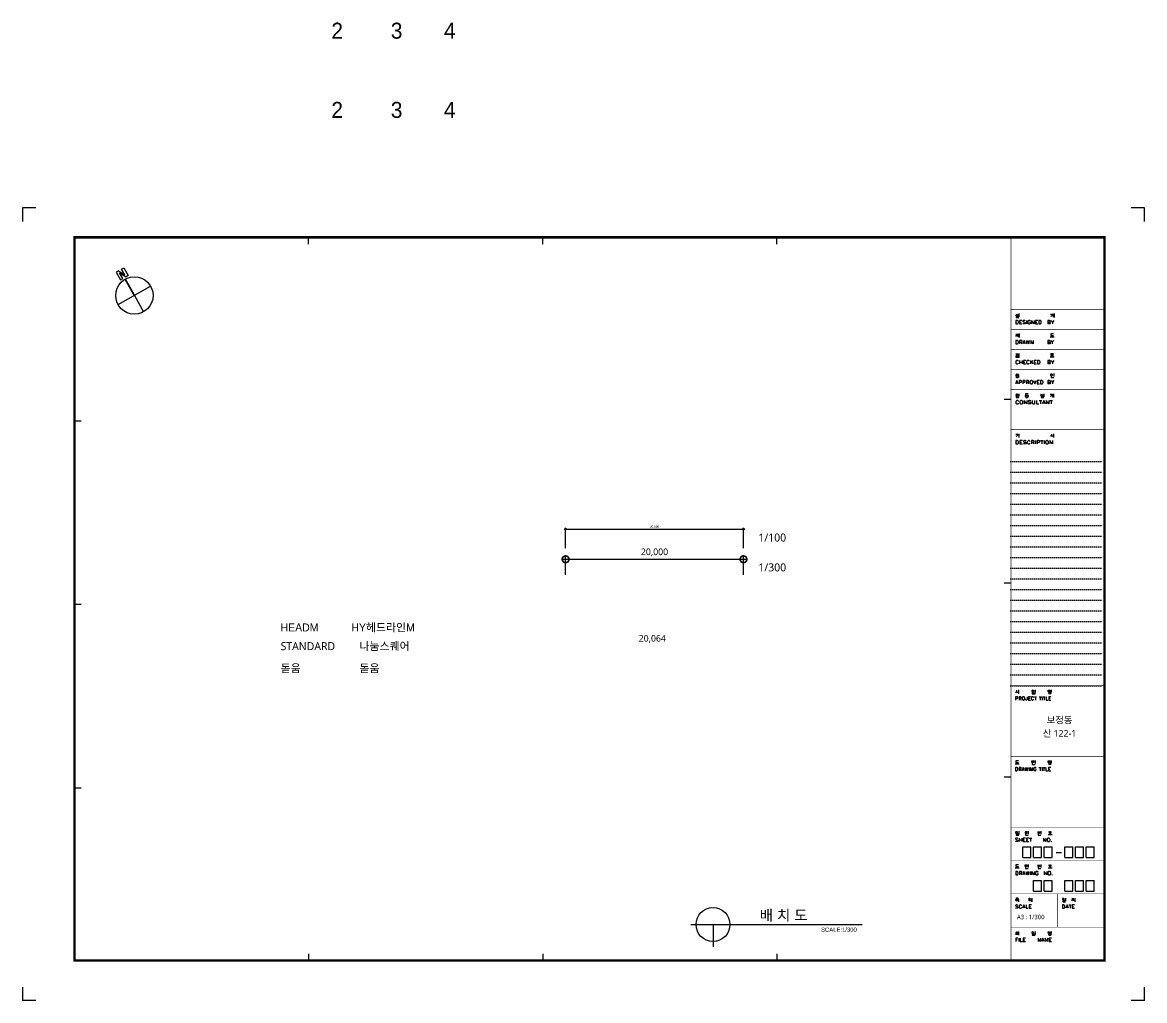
# Model space of a CAD drawing. Header units: millimetres. Extents: x 107602 to 329326, y 78309 to 188874.
# Drawn here: x 107602 to 233752, y 78309 to 188269 of the extents above; entities that cross this region are included whole.
import ezdxf
from ezdxf.enums import TextEntityAlignment as Align

# ---------------------------------------------------------------- set-up
doc = ezdxf.new("R2010")
doc.units = ezdxf.units.MM
doc.header["$LTSCALE"] = 300
doc.linetypes.add('DOT', pattern=[0.25, 0, -0.25])
for name, color, linetype in [('DIM', 7, 'Continuous'), ('sheet', 7, 'Continuous'), ('SYM', 7, 'Continuous'), ('TXT', 3, 'Continuous')]:
    doc.layers.add(name, color=color, linetype=linetype)
doc.styles.add('HEADM', font='H2HDRM.TTF')
doc.styles.get("Standard").update_dxf_attribs({"font": 'NanumGothic.ttf'})
doc.styles.add('돋움', font='')
doc.styles.get('돋움').set_extended_font_data('Dotum')
doc.dimstyles.new('MAdim100', dxfattribs={"dimscale": 100, "dimtxt": 2.5, "dimasz": 5, "dimexe": 1.5, "dimexo": 2, "dimgap": 1, "dimtad": 1, "dimtoh": 1, "dimdec": 0, "dimzin": 0, "dimdsep": 46, "dimlunit": 6, "dimtxsty": 'Standard', "dimblk": 'DOTSMALL', "dimcen": 1.5, "dimdle": 1.5, "dimclrd": 1, "dimclre": 1, "dimclrt": 3, "dimazin": 0, "dimtfac": 1, "dimtdec": 0, "dimtix": 1, "dimtmove": 2, "dimatfit": 3, "dimldrblk": 'DOTSMALL', "dimfxl": 1.5, "dimtolj": 1, "dimtzin": 0, "dimlwd": -1, "dimlwe": -1, "dimarcsym": 0})
doc.dimstyles.new('MAdim100-N.LINE', dxfattribs={"dimscale": 300, "dimtxt": 2.5, "dimasz": 5, "dimexe": 1.5, "dimexo": 2, "dimgap": 1, "dimtad": 1, "dimtoh": 1, "dimdec": 0, "dimzin": 0, "dimdsep": 46, "dimlunit": 6, "dimtxsty": 'Standard', "dimblk": 'DOTSMALL', "dimcen": 1.5, "dimdle": 1.5, "dimse1": 1, "dimse2": 1, "dimsd1": 1, "dimsd2": 1, "dimclrd": 1, "dimclre": 1, "dimclrt": 3, "dimazin": 0, "dimtfac": 1, "dimtdec": 0, "dimtix": 1, "dimtmove": 2, "dimatfit": 3, "dimldrblk": 'DOTSMALL', "dimfxl": 1.5, "dimtolj": 1, "dimtzin": 0, "dimlwd": -1, "dimlwe": -1, "dimarcsym": 0})
doc.dimstyles.new('MAdim300', dxfattribs={"dimscale": 300, "dimtxt": 2.5, "dimasz": 5, "dimexe": 1.5, "dimexo": 2, "dimgap": 1, "dimtad": 1, "dimtoh": 1, "dimdec": 0, "dimzin": 0, "dimdsep": 46, "dimlunit": 6, "dimtxsty": 'Standard', "dimblk": 'DOTSMALL', "dimcen": 1.5, "dimdle": 1.5, "dimclrd": 1, "dimclre": 1, "dimclrt": 3, "dimazin": 0, "dimtfac": 1, "dimtdec": 0, "dimtix": 1, "dimtmove": 2, "dimatfit": 3, "dimldrblk": 'DOTSMALL', "dimfxl": 1.5, "dimtolj": 1, "dimtzin": 0, "dimlwd": -1, "dimlwe": -1, "dimarcsym": 0})

# ---------------------------------------------------------------- blocks, each defined once
blk = doc.blocks.new('MA. A3 sheet')
at = {"layer": 'sheet', "color": 9}
for p, q in [((500, 29700), (0, 29700)), ((0, 29700), (0, 29200)), ((42050, 29700), (41550, 29700)), ((42050, 29200), (42050, 29700)), ((10722, 28350), (10722, 28600)), ((19495, 28350), (19495, 28600)), ((28267, 28350), (28267, 28600)), ((37040, 22525), (36790, 22525)), ((1950, 21725), (2200, 21725)), ((36790, 15650), (37040, 15650)), ((1950, 14850), (2200, 14850)), ((37040, 8375), (36790, 8375)), ((1950, 7975), (2200, 7975)), ((10722, 1750), (10722, 1500)), ((19495, 1750), (19495, 1500)), ((28267, 1750), (28267, 1500)), ((0, 500), (0, 0)), ((42050, 0), (42050, 500)), ((500, 0), (0, 0)), ((42050, 0), (41550, 0))]:
    blk.add_line(p, q, dxfattribs=at)
at = {"layer": 'sheet', "color": 9, "linetype": 'DOT'}
for p, q in [((37040, 20200), (40548, 20200)), ((37040, 19800), (40548, 19800)), ((37040, 19400), (40548, 19400)), ((37040, 19000), (40548, 19000)), ((37040, 18600), (40548, 18600)), ((37040, 18200), (40548, 18200)), ((37040, 17800), (40548, 17800)), ((37040, 17400), (40548, 17400)), ((37040, 17000), (40548, 17000)), ((37040, 16600), (40548, 16600)), ((37040, 16200), (40548, 16200)), ((37040, 15800), (40548, 15800)), ((37040, 15400), (40548, 15400)), ((37040, 15000), (40548, 15000)), ((37040, 14600), (40548, 14600)), ((37040, 14200), (40548, 14200)), ((37040, 13800), (40548, 13800)), ((37040, 13400), (40548, 13400)), ((37040, 13000), (40548, 13000)), ((37040, 12600), (40548, 12600)), ((37040, 12200), (40548, 12200)), ((37040, 11800), (40548, 11800))]:
    blk.add_line(p, q, dxfattribs=at)
at = {"layer": 'sheet', "color": 7}
for p, q in [((37488, 5355), (37488, 5755)), ((37488, 5755), (37788, 5755)), ((37788, 5355), (37788, 5755)), ((37888, 5755), (38188, 5755)), ((37888, 5355), (37888, 5755)), ((38188, 5355), (38188, 5755)), ((38288, 5755), (38588, 5755)), ((38288, 5355), (38288, 5755)), ((38588, 5355), (38588, 5755)), ((38741, 5548), (38938, 5548)), ((39065, 5755), (39365, 5755)), ((39065, 5355), (39065, 5755)), ((39365, 5355), (39365, 5755)), ((39465, 5755), (39765, 5755)), ((39465, 5355), (39465, 5755)), ((39765, 5355), (39765, 5755)), ((39865, 5755), (40165, 5755)), ((39865, 5355), (39865, 5755)), ((40165, 5355), (40165, 5755)), ((37488, 5355), (37788, 5355)), ((37888, 5355), (38188, 5355)), ((38288, 5355), (38588, 5355)), ((39065, 5355), (39365, 5355)), ((39465, 5355), (39765, 5355)), ((39865, 5355), (40165, 5355)), ((37888, 4105), (37888, 4505)), ((37888, 4505), (38188, 4505)), ((38188, 4105), (38188, 4505)), ((38288, 4505), (38588, 4505)), ((38288, 4105), (38288, 4505)), ((38588, 4105), (38588, 4505)), ((39065, 4505), (39365, 4505)), ((39065, 4105), (39065, 4505)), ((39365, 4105), (39365, 4505)), ((39465, 4105), (39465, 4505)), ((39465, 4505), (39765, 4505)), ((39765, 4105), (39765, 4505)), ((39865, 4505), (40165, 4505)), ((39865, 4105), (39865, 4505)), ((40165, 4105), (40165, 4505)), ((37888, 4105), (38188, 4105)), ((38288, 4105), (38588, 4105)), ((39065, 4105), (39365, 4105)), ((39465, 4105), (39765, 4105)), ((39865, 4105), (40165, 4105))]:
    blk.add_line(p, q, dxfattribs=at)
at = {"layer": 'sheet', "color": 9, "const_width": 90}
blk.add_lwpolyline([(40548, 1500), (40548, 28600), (1950, 28600), (1950, 1500)], close=True, dxfattribs=at)
at = {"layer": 'sheet', "color": 9}
for points, const_width in [([(37040, 1538), (37040, 28599)], 25), ([(40555, 25899), (37048, 25899)], 25), ([(40555, 25149), (37048, 25149)], 25), ([(40555, 24399), (37048, 24399)], 25), ([(40555, 23649), (37048, 23649)], 25), ([(40555, 22899), (37048, 22899)], 25), ([(40555, 21399), (37048, 21399)], 25), ([(37040, 11800), (40548, 11800)], 17.5), ([(37040, 9150), (40548, 9150)], 17.5), ([(37040, 6500), (40548, 6500)], 17.5), ([(37040, 5250), (40548, 5250)], 17.5), ([(37040, 4000), (40548, 4000)], 17.5), ([(38794, 4000), (38794, 2750)], 17.5), ([(37040, 2750), (40548, 2750)], 17.5)]:
    blk.add_lwpolyline(points, dxfattribs=dict(at, const_width=const_width))
at = {"layer": 'sheet', "color": 7}
for points in [[(37218, 25665, 0.3), (37260, 25734, 0.283333), (37304, 25664, 0.283333)], [(38529, 25724), (38601, 25724, -0.358333), (38529, 25634)], [(37224, 24884, 0.158333), (37260, 24962, 0.158333)], [(37260, 24974), (37260, 24962, 0.158333), (37296, 24884, 0.158333)], [(37224, 24230), (37296, 24230, -0.441667), (37233, 24170)], [(37224, 23444, 0.308333), (37284, 23492, 0.308333), (37344, 23444, 0.308333)], [(37233, 23379, 0.416667), (37233, 23364, 0.133333), (37253, 23352, 0.15), (37316, 23352, 0.133333), (37335, 23364, 0.133333)], [(37253, 23391, 0.15), (37233, 23379, 0.15)], [(37335, 23364, 0.416667), (37335, 23379, 0.133333), (37316, 23391, 0.15), (37253, 23391, 0.15)], [(38539, 23468, 0.525), (38539, 23426, 0.391667), (38587, 23426, 0.391667)], [(38587, 23426, 0.525), (38587, 23468, 0.391667), (38539, 23468, 0.391667)], [(38147, 22665, 0.3), (38189, 22734, 0.283333), (38233, 22664, 0.283333)], [(38508, 22724), (38580, 22724, -0.358333), (38508, 22634)], [(37281, 22700, 0.3), (37239, 22700, 0.633333), (37239, 22670, 0.633333)], [(37239, 22670, 0.3), (37281, 22670, 0.633333), (37281, 22700, 0.633333)], [(37588, 22629, 0.416667), (37588, 22614, 0.133333), (37607, 22602, 0.15), (37670, 22602, 0.133333), (37690, 22614, 0.133333)], [(37607, 22641, 0.15), (37588, 22629, 0.15)], [(37690, 22614, 0.416667), (37690, 22629, 0.133333), (37670, 22641, 0.15), (37607, 22641, 0.15)], [(37224, 21224), (37296, 21224, -0.358333), (37224, 21134)], [(38565, 21230), (38565, 21213, -0.175), (38523, 21134)], [(38565, 21213, 0.166667), (38608, 21134, 0.166667)], [(37253, 11631), (37253, 11614, -0.175), (37211, 11535)], [(37253, 11614, 0.166667), (37296, 11535, 0.166667)], [(37837, 11619, 0.525), (37837, 11577, 0.391667), (37885, 11577, 0.391667)], [(37885, 11619, 0.391667), (37837, 11619, 0.391667)], [(37885, 11577, 0.525), (37885, 11619, 0.525)], [(38476, 11542, 0.133333), (38457, 11530, 0.416667), (38457, 11515, 0.133333), (38476, 11503, 0.183333), (38527, 11503, 0.183333)], [(38527, 11503, 0.133333), (38547, 11515, 0.416667), (38547, 11530, 0.133333), (38527, 11542, 0.183333), (38476, 11542, 0.183333)], [(38476, 8892, 0.133333), (38457, 8880, 0.416667), (38457, 8865, 0.416667)], [(38457, 8865, 0.133333), (38476, 8853, 0.183333), (38527, 8853, 0.133333), (38547, 8865, 0.416667), (38547, 8880, 0.416667)], [(38547, 8880, 0.133333), (38527, 8892, 0.183333), (38476, 8892, 0.183333)], [(37227, 6319, 0.525), (37227, 6277, 0.391667), (37275, 6277, 0.391667)], [(37275, 6277, 0.525), (37275, 6319, 0.391667), (37227, 6319, 0.391667)], [(38495, 6302, 0.191667), (38473, 6290, 0.35), (38473, 6281, 0.175), (38494, 6269, 0.175)], [(38494, 6269, 0.091667), (38527, 6269, 0.091667)], [(38527, 6302, 0.1), (38495, 6302, 0.1)], [(38548, 6290, 0.175), (38527, 6302, 0.175)], [(38527, 6269, 0.175), (38548, 6281, 0.35), (38548, 6290, 0.35)], [(38495, 5052, 0.191667), (38473, 5040, 0.35), (38473, 5031, 0.175), (38494, 5019, 0.175)], [(38527, 5052, 0.1), (38495, 5052, 0.1)], [(38548, 5040, 0.175), (38527, 5052, 0.175)], [(38494, 5019, 0.091667), (38527, 5019, 0.175), (38548, 5031, 0.35), (38548, 5040, 0.35)], [(37223, 3793, 0.291667), (37277, 3828, 0.291667)], [(37277, 3828, 0.291667), (37331, 3793, 0.291667)], [(37706, 3765, 0.316667), (37742, 3819, 0.316667), (37778, 3765, 0.316667)], [(38981, 3819, 0.525), (38981, 3777, 0.525)], [(39029, 3819, 0.391667), (38981, 3819, 0.391667)], [(39029, 3777, 0.525), (39029, 3819, 0.525)], [(39325, 3735, 0.158333), (39361, 3813, 0.158333)], [(39361, 3825), (39361, 3813, 0.158333), (39397, 3735, 0.158333)], [(38981, 3777, 0.391667), (39029, 3777, 0.391667)], [(37236, 2546, 0.525), (37236, 2516, 0.525)], [(37281, 2546, 0.35), (37236, 2546, 0.35)], [(37281, 2516, 0.525), (37281, 2546, 0.525)], [(37837, 2569, 0.525), (37837, 2527, 0.391667), (37885, 2527, 0.391667)], [(37885, 2527, 0.525), (37885, 2569, 0.391667), (37837, 2569, 0.391667)], [(37236, 2516, 0.35), (37281, 2516, 0.35)], [(38457, 2480, 0.416667), (38457, 2465, 0.416667)], [(38476, 2492, 0.133333), (38457, 2480, 0.133333)], [(38457, 2465, 0.133333), (38476, 2453, 0.183333), (38527, 2453, 0.183333)], [(38547, 2480, 0.133333), (38527, 2492, 0.183333), (38476, 2492, 0.183333)], [(38527, 2453, 0.133333), (38547, 2465, 0.133333)], [(38547, 2465, 0.416667), (38547, 2480, 0.416667)]]:
    blk.add_lwpolyline(points, format="xyb", dxfattribs=at)
for points in [[(37314, 25703), (37344, 25703)], [(37344, 25742), (37344, 25659)], [(38607, 25691), (38631, 25691)], [(38607, 25661), (38631, 25661)], [(38631, 25736), (38631, 25604)], [(38658, 25742), (38658, 25598)], [(37242, 25646), (37344, 25646), (37344, 25622), (37242, 25622), (37242, 25598), (37344, 25598)], [(37453, 25485), (37367, 25485), (37367, 25359), (37453, 25359)], [(37367, 25425), (37420, 25425)], [(37578, 25467), (37565, 25479), (37545, 25485), (37519, 25485), (37499, 25479), (37486, 25467), (37486, 25455), (37492, 25443), (37499, 25437), (37512, 25431), (37552, 25419), (37565, 25413), (37572, 25407), (37578, 25395), (37578, 25377), (37565, 25365), (37545, 25359), (37519, 25359), (37499, 25365), (37486, 25377)], [(37624, 25485), (37624, 25359)], [(37770, 25455), (37763, 25467), (37750, 25479), (37737, 25485), (37710, 25485), (37697, 25479), (37684, 25467), (37677, 25455), (37671, 25437), (37671, 25407), (37677, 25389), (37684, 25377), (37697, 25365), (37710, 25359), (37737, 25359), (37750, 25365), (37763, 25377), (37770, 25389), (37770, 25407), (37737, 25407)], [(37908, 25485), (37908, 25359), (37816, 25485), (37816, 25359)], [(38047, 25485), (37961, 25485), (37961, 25359), (38047, 25359)], [(37961, 25425), (38014, 25425)], [(38425, 25425), (38484, 25425), (38504, 25431), (38511, 25437), (38517, 25449), (38517, 25461), (38511, 25473), (38504, 25479), (38484, 25485), (38425, 25485), (38425, 25359)], [(38484, 25425), (38504, 25419), (38511, 25413), (38517, 25401), (38517, 25383), (38511, 25371), (38504, 25365), (38484, 25359), (38425, 25359)], [(38544, 25485), (38596, 25425), (38596, 25359)], [(38649, 25485), (38596, 25425)], [(37224, 24974), (37296, 24974)], [(37302, 24929), (37326, 24929)], [(37326, 24986), (37326, 24854)], [(37353, 24992), (37353, 24848)], [(38517, 24869), (38661, 24869)], [(38643, 24980), (38535, 24980), (38535, 24926), (38643, 24926)], [(38589, 24869), (38589, 24905)], [(37367, 24675), (37426, 24675), (37446, 24681), (37453, 24687), (37459, 24699), (37459, 24711), (37453, 24723), (37446, 24729), (37426, 24735), (37367, 24735), (37367, 24609)], [(37413, 24675), (37459, 24609)], [(37591, 24609), (37539, 24735), (37486, 24609)], [(37506, 24651), (37572, 24651)], [(37611, 24735), (37644, 24609), (37677, 24735), (37710, 24609), (37743, 24735)], [(37875, 24735), (37875, 24609), (37783, 24735), (37783, 24609)], [(38422, 24675), (38481, 24675), (38501, 24681), (38508, 24687), (38514, 24699), (38514, 24711), (38508, 24723), (38501, 24729), (38481, 24735), (38422, 24735), (38422, 24609)], [(38481, 24675), (38501, 24669), (38508, 24663), (38514, 24651), (38514, 24633), (38508, 24621), (38501, 24615), (38481, 24609), (38422, 24609)], [(38541, 24735), (38593, 24675), (38593, 24609)], [(38646, 24735), (38593, 24675)], [(37321, 23955), (37314, 23967), (37301, 23979), (37288, 23985), (37261, 23985), (37248, 23979), (37235, 23967), (37228, 23955), (37222, 23937), (37222, 23907), (37228, 23889), (37235, 23877), (37248, 23865), (37261, 23859), (37288, 23859), (37301, 23865), (37314, 23877), (37321, 23889)], [(37233, 24170), (37224, 24170)], [(37242, 24146), (37344, 24146), (37344, 24101), (37242, 24101), (37242, 24146)], [(37314, 24203), (37344, 24203)], [(37344, 24242), (37344, 24159)], [(37367, 23985), (37367, 23859)], [(37459, 23985), (37459, 23859)], [(37598, 23985), (37512, 23985), (37512, 23859), (37598, 23859)], [(37730, 23955), (37723, 23967), (37710, 23979), (37697, 23985), (37671, 23985), (37657, 23979), (37644, 23967), (37638, 23955), (37631, 23937), (37631, 23907), (37638, 23889), (37644, 23877), (37657, 23865), (37671, 23859), (37697, 23859), (37710, 23865), (37723, 23877), (37730, 23889)], [(37869, 23985), (37776, 23901)], [(37776, 23985), (37776, 23859)], [(38001, 23985), (37915, 23985), (37915, 23859), (38001, 23859)], [(38423, 23925), (38482, 23925), (38502, 23931), (38509, 23937), (38515, 23949), (38515, 23961), (38509, 23973), (38502, 23979), (38482, 23985), (38423, 23985), (38423, 23859)], [(38517, 24119), (38661, 24119)], [(38643, 24230), (38535, 24230), (38535, 24174), (38643, 24174)], [(38641, 24206), (38535, 24206)], [(38542, 23985), (38594, 23925), (38594, 23859)], [(38589, 24119), (38589, 24155)], [(38647, 23985), (38594, 23925)], [(37367, 23925), (37459, 23925)], [(37512, 23925), (37565, 23925)], [(37809, 23931), (37869, 23859)], [(37915, 23925), (37968, 23925)], [(38482, 23925), (38502, 23919), (38509, 23913), (38515, 23901), (38515, 23883), (38509, 23871), (38502, 23865), (38482, 23859), (38423, 23859)], [(37314, 23109), (37261, 23235), (37209, 23109)], [(37212, 23420), (37356, 23420)], [(37228, 23151), (37294, 23151)], [(37347, 23169), (37407, 23169), (37426, 23175), (37433, 23181), (37440, 23193), (37440, 23211), (37433, 23223), (37426, 23229), (37407, 23235), (37347, 23235), (37347, 23109)], [(37486, 23169), (37545, 23169), (37565, 23175), (37572, 23181), (37578, 23193), (37578, 23211), (37572, 23223), (37565, 23229), (37545, 23235), (37486, 23235), (37486, 23109)], [(37624, 23175), (37684, 23175), (37704, 23181), (37710, 23187), (37717, 23199), (37717, 23211), (37710, 23223), (37704, 23229), (37684, 23235), (37624, 23235), (37624, 23109)], [(37671, 23175), (37717, 23109)], [(37888, 23235), (37941, 23109), (37994, 23235)], [(38113, 23235), (38027, 23235), (38027, 23109), (38113, 23109)], [(38027, 23175), (38080, 23175)], [(38430, 23175), (38489, 23175), (38509, 23181), (38515, 23187), (38522, 23199), (38522, 23211), (38515, 23223), (38509, 23229), (38489, 23235), (38430, 23235), (38430, 23109)], [(38489, 23175), (38509, 23169), (38515, 23163), (38522, 23151), (38522, 23133), (38515, 23121), (38509, 23115), (38489, 23109), (38430, 23109)], [(38547, 23396), (38547, 23351), (38652, 23351)], [(38548, 23235), (38601, 23175), (38601, 23109)], [(38654, 23235), (38601, 23175)], [(38649, 23492), (38649, 23385)], [(37224, 22718), (37296, 22718)], [(37245, 22734), (37275, 22734)], [(37314, 22715), (37344, 22715)], [(37344, 22742), (37344, 22658)], [(37693, 22736), (37585, 22736), (37585, 22691), (37693, 22691)], [(38273, 22742), (38273, 22659)], [(38610, 22736), (38610, 22604)], [(38637, 22742), (38637, 22598)], [(37332, 22455), (37324, 22467), (37310, 22479), (37296, 22485), (37267, 22485), (37252, 22479), (37238, 22467), (37231, 22455), (37224, 22437), (37224, 22407), (37231, 22389), (37238, 22377), (37252, 22365), (37267, 22359), (37296, 22359), (37310, 22365), (37324, 22377), (37332, 22389)], [(37242, 22649), (37242, 22598), (37344, 22598), (37344, 22649)], [(37242, 22625), (37344, 22625)], [(37314, 22691), (37344, 22691)], [(37641, 22485), (37641, 22359), (37540, 22485), (37540, 22359)], [(37567, 22667), (37711, 22667)], [(37639, 22667), (37639, 22688)], [(37792, 22467), (37778, 22479), (37756, 22485), (37728, 22485), (37706, 22479), (37692, 22467), (37692, 22455), (37699, 22443), (37706, 22437), (37720, 22431), (37764, 22419), (37778, 22413), (37785, 22407), (37792, 22395), (37792, 22377), (37778, 22365), (37756, 22359), (37728, 22359), (37706, 22365), (37692, 22377)], [(37843, 22485), (37843, 22395), (37850, 22377), (37864, 22365), (37886, 22359), (37900, 22359), (37922, 22365), (37936, 22377), (37944, 22395), (37944, 22485)], [(38001, 22485), (38001, 22359), (38088, 22359)], [(38102, 22485), (38203, 22485)], [(38152, 22485), (38152, 22359)], [(38171, 22646), (38273, 22646), (38273, 22622), (38171, 22622), (38171, 22598), (38273, 22598)], [(38332, 22359), (38275, 22485), (38217, 22359)], [(38239, 22401), (38311, 22401)], [(38243, 22703), (38273, 22703)], [(38469, 22485), (38469, 22359), (38368, 22485), (38368, 22359)], [(38505, 22485), (38606, 22485)], [(38556, 22485), (38556, 22359)], [(38586, 22691), (38610, 22691)], [(38586, 22661), (38610, 22661)], [(37344, 21242), (37344, 21098)], [(38643, 21242), (38643, 21098)], [(38643, 21179), (38667, 21179)], [(37476, 20985), (37382, 20985), (37382, 20859), (37476, 20859)], [(37382, 20925), (37440, 20925)], [(37612, 20967), (37598, 20979), (37576, 20985), (37548, 20985), (37526, 20979), (37512, 20967), (37512, 20955), (37519, 20943), (37526, 20937), (37540, 20931), (37584, 20919), (37598, 20913), (37605, 20907), (37612, 20895), (37612, 20877), (37598, 20865), (37576, 20859), (37548, 20859), (37526, 20865), (37512, 20877)], [(37764, 20955), (37756, 20967), (37742, 20979), (37728, 20985), (37699, 20985), (37684, 20979), (37670, 20967), (37663, 20955), (37656, 20937), (37656, 20907), (37663, 20889), (37670, 20877), (37684, 20865), (37699, 20859), (37728, 20859), (37742, 20865), (37756, 20877), (37764, 20889)], [(37814, 20925), (37879, 20925), (37900, 20931), (37908, 20937), (37915, 20949), (37915, 20961), (37908, 20973), (37900, 20979), (37879, 20985), (37814, 20985), (37814, 20859)], [(37864, 20925), (37915, 20859)], [(37965, 20985), (37965, 20859)], [(38023, 20919), (38088, 20919), (38109, 20925), (38116, 20931), (38124, 20943), (38124, 20961), (38116, 20973), (38109, 20979), (38088, 20985), (38023, 20985), (38023, 20859)], [(38152, 20985), (38253, 20985)], [(38203, 20985), (38203, 20859)], [(38289, 20985), (38289, 20859)], [(38606, 20985), (38606, 20859), (38505, 20985), (38505, 20859)], [(37219, 11320), (37273, 11320), (37291, 11326), (37297, 11332), (37303, 11344), (37303, 11362), (37297, 11374), (37291, 11380), (37273, 11386), (37219, 11386), (37219, 11260)], [(37331, 11643), (37331, 11499)], [(37331, 11580), (37355, 11580)], [(37345, 11326), (37399, 11326), (37417, 11332), (37423, 11338), (37429, 11350), (37429, 11362), (37423, 11374), (37417, 11380), (37399, 11386), (37345, 11386), (37345, 11260)], [(37651, 11386), (37651, 11290), (37645, 11272), (37639, 11266), (37627, 11260), (37615, 11260), (37603, 11266), (37597, 11272), (37591, 11290), (37591, 11302)], [(37777, 11386), (37699, 11386), (37699, 11260)], [(37897, 11356), (37891, 11368), (37879, 11380), (37867, 11386), (37843, 11386), (37831, 11380), (37819, 11368), (37813, 11356), (37807, 11338), (37807, 11308), (37813, 11290), (37819, 11278), (37831, 11266), (37843, 11260), (37867, 11260), (37879, 11266), (37891, 11278), (37897, 11290)], [(37844, 11550), (37844, 11499), (37946, 11499), (37946, 11550)], [(37844, 11526), (37946, 11526)], [(37916, 11604), (37946, 11604)], [(37921, 11386), (38005, 11386)], [(37946, 11643), (37946, 11560)], [(37963, 11386), (37963, 11260)], [(38100, 11386), (38184, 11386)], [(38142, 11386), (38142, 11260)], [(38214, 11386), (38214, 11260)], [(38244, 11386), (38328, 11386)], [(38286, 11386), (38286, 11260)], [(38358, 11386), (38358, 11260), (38430, 11260)], [(38437, 11575), (38437, 11631), (38508, 11631), (38508, 11575), (38437, 11575)], [(38538, 11386), (38460, 11386), (38460, 11260)], [(38526, 11616), (38556, 11616)], [(38526, 11592), (38556, 11592)], [(38556, 11643), (38556, 11559)], [(37387, 11326), (37429, 11260)], [(37699, 11326), (37747, 11326)], [(37699, 11260), (37777, 11260)], [(38460, 11326), (38508, 11326)], [(38460, 11260), (38538, 11260)], [(37205, 8870), (37349, 8870)], [(37331, 8981), (37223, 8981), (37223, 8927), (37331, 8927)], [(37277, 8870), (37277, 8906)], [(37828, 8925), (37828, 8981), (37898, 8981), (37898, 8925), (37828, 8925)], [(37844, 8897), (37844, 8852), (37949, 8852)], [(37916, 8964), (37946, 8964)], [(37916, 8940), (37946, 8940)], [(37946, 8993), (37946, 8886)], [(38437, 8925), (38437, 8981), (38508, 8981), (38508, 8925), (38437, 8925)], [(38526, 8966), (38556, 8966)], [(38526, 8942), (38556, 8942)], [(38556, 8993), (38556, 8909)], [(37345, 8676), (37399, 8676), (37417, 8682), (37423, 8688), (37429, 8700), (37429, 8712), (37423, 8724), (37417, 8730), (37399, 8736), (37345, 8736), (37345, 8610)], [(37387, 8676), (37429, 8610)], [(37549, 8610), (37501, 8736), (37453, 8610)], [(37471, 8652), (37531, 8652)], [(37567, 8736), (37597, 8610), (37627, 8736), (37657, 8610), (37687, 8736)], [(37723, 8736), (37723, 8610)], [(37855, 8736), (37855, 8610), (37771, 8736), (37771, 8610)], [(37987, 8706), (37981, 8718), (37969, 8730), (37957, 8736), (37933, 8736), (37921, 8730), (37909, 8718), (37903, 8706), (37897, 8688), (37897, 8658), (37903, 8640), (37909, 8628), (37921, 8616), (37933, 8610), (37957, 8610), (37969, 8616), (37981, 8628), (37987, 8640), (37987, 8658), (37957, 8658)], [(38094, 8736), (38178, 8736)], [(38136, 8736), (38136, 8610)], [(38208, 8736), (38208, 8610)], [(38238, 8736), (38322, 8736)], [(38280, 8736), (38280, 8610)], [(38352, 8736), (38352, 8610), (38424, 8610)], [(38532, 8736), (38454, 8736), (38454, 8610)], [(38454, 8676), (38502, 8676)], [(38454, 8610), (38532, 8610)], [(37337, 6343), (37337, 6259)], [(37571, 6331), (37643, 6331), (37643, 6304), (37571, 6304), (37571, 6268), (37643, 6268)], [(37661, 6314), (37691, 6314)], [(37691, 6343), (37691, 6236)], [(38046, 6331), (38046, 6268), (38118, 6268), (38118, 6331)], [(38166, 6343), (38166, 6238)], [(38456, 6319), (38564, 6319)], [(38489, 6335), (38531, 6335)], [(37307, 6068), (37294, 6080), (37274, 6086), (37247, 6086), (37228, 6080), (37214, 6068), (37214, 6056), (37221, 6044), (37228, 6038), (37241, 6032), (37280, 6020), (37294, 6014), (37300, 6008), (37307, 5996), (37307, 5978), (37294, 5966), (37274, 5960), (37247, 5960), (37228, 5966), (37214, 5978)], [(37235, 6247), (37337, 6247), (37337, 6223), (37235, 6223), (37235, 6199), (37337, 6199)], [(37353, 6086), (37353, 5960)], [(37353, 6026), (37445, 6026)], [(37445, 6086), (37445, 5960)], [(37584, 6086), (37498, 6086), (37498, 5960), (37584, 5960)], [(37498, 6026), (37551, 6026)], [(37589, 6247), (37589, 6202), (37694, 6202)], [(37709, 6086), (37624, 6086), (37624, 5960), (37709, 5960)], [(37624, 6026), (37676, 6026)], [(37661, 6290), (37691, 6290)], [(37729, 6086), (37822, 6086)], [(37775, 6086), (37775, 5960)], [(38046, 6301), (38118, 6301)], [(38064, 6247), (38064, 6202), (38169, 6202)], [(38136, 6304), (38166, 6304)], [(38356, 6086), (38356, 5960), (38263, 6086), (38263, 5960)], [(38438, 6220), (38582, 6220)], [(38510, 6220), (38510, 6256)], [(37331, 5081), (37223, 5081), (37223, 5027), (37331, 5027)], [(37573, 5025), (37573, 5081), (37643, 5081), (37643, 5025), (37573, 5025)], [(37661, 5064), (37691, 5064)], [(37691, 5093), (37691, 4986)], [(38046, 5081), (38046, 5018), (38118, 5018), (38118, 5081)], [(38046, 5051), (38118, 5051)], [(38136, 5054), (38166, 5054)], [(38166, 5093), (38166, 4988)], [(38456, 5069), (38564, 5069)], [(38489, 5085), (38531, 5085)], [(37205, 4970), (37349, 4970)], [(37277, 4970), (37277, 5006)], [(37360, 4776), (37419, 4776), (37439, 4782), (37445, 4788), (37452, 4800), (37452, 4812), (37445, 4824), (37439, 4830), (37419, 4836), (37360, 4836), (37360, 4710)], [(37406, 4776), (37452, 4710)], [(37584, 4710), (37531, 4836), (37478, 4710)], [(37498, 4752), (37564, 4752)], [(37589, 4997), (37589, 4952), (37694, 4952)], [(37604, 4836), (37637, 4710), (37670, 4836), (37703, 4710), (37736, 4836)], [(37661, 5040), (37691, 5040)], [(37775, 4836), (37775, 4710)], [(37921, 4836), (37921, 4710), (37828, 4836), (37828, 4710)], [(38066, 4806), (38059, 4818), (38046, 4830), (38033, 4836), (38006, 4836), (37993, 4830), (37980, 4818), (37973, 4806), (37967, 4788), (37967, 4758), (37973, 4740), (37980, 4728), (37993, 4716), (38006, 4710), (38033, 4710), (38046, 4716), (38059, 4728), (38066, 4740), (38066, 4758), (38033, 4758)], [(38064, 4997), (38064, 4952), (38169, 4952)], [(38382, 4836), (38382, 4710), (38290, 4836), (38290, 4710)], [(38438, 4970), (38582, 4970)], [(38510, 4970), (38510, 5006)], [(37331, 3828), (37223, 3828)], [(37256, 3844), (37298, 3844)], [(37706, 3819), (37778, 3819)], [(37727, 3835), (37757, 3835)], [(37796, 3804), (37826, 3804)], [(37826, 3843), (37826, 3760)], [(39090, 3843), (39090, 3759)], [(39325, 3825), (39397, 3825)], [(39439, 3843), (39439, 3699)], [(37205, 3771), (37349, 3771)], [(37307, 3568), (37294, 3580), (37274, 3586), (37247, 3586), (37228, 3580), (37214, 3568), (37214, 3556), (37221, 3544), (37228, 3538), (37241, 3532), (37280, 3520), (37294, 3514), (37300, 3508), (37307, 3496), (37307, 3478), (37294, 3466), (37274, 3460), (37247, 3460), (37228, 3466), (37214, 3478)], [(37223, 3747), (37331, 3747), (37331, 3699)], [(37277, 3771), (37277, 3751)], [(37445, 3556), (37439, 3568), (37426, 3580), (37412, 3586), (37386, 3586), (37373, 3580), (37360, 3568), (37353, 3556), (37346, 3538), (37346, 3508), (37353, 3490), (37360, 3478), (37373, 3466), (37386, 3460), (37412, 3460), (37426, 3466), (37439, 3478), (37445, 3490)], [(37577, 3460), (37525, 3586), (37472, 3460)], [(37492, 3502), (37558, 3502)], [(37610, 3586), (37610, 3460), (37690, 3460)], [(37808, 3586), (37723, 3586), (37723, 3460), (37808, 3460)], [(37723, 3526), (37775, 3526)], [(37726, 3747), (37826, 3747), (37826, 3699)], [(38988, 3747), (39090, 3747), (39090, 3723), (38988, 3723), (38988, 3699), (39090, 3699)], [(39199, 3460), (39146, 3586), (39094, 3460)], [(39113, 3502), (39179, 3502)], [(39212, 3586), (39305, 3586)], [(39259, 3586), (39259, 3460)], [(39424, 3586), (39338, 3586), (39338, 3460), (39424, 3460)], [(39338, 3526), (39391, 3526)], [(39439, 3780), (39463, 3780)], [(37220, 2566), (37298, 2566)], [(37247, 2578), (37272, 2578)], [(37331, 2591), (37331, 2449)], [(37331, 2527), (37355, 2527)], [(37946, 2593), (37946, 2509)], [(38437, 2525), (38437, 2581), (38508, 2581), (38508, 2525), (38437, 2525)], [(38526, 2566), (38556, 2566)], [(38526, 2542), (38556, 2542)], [(38556, 2593), (38556, 2509)], [(37211, 2482), (37310, 2482)], [(37307, 2336), (37221, 2336), (37221, 2210)], [(37221, 2276), (37274, 2276)], [(37260, 2482), (37260, 2512)], [(37340, 2336), (37340, 2210)], [(37393, 2336), (37393, 2210), (37472, 2210)], [(37591, 2336), (37505, 2336), (37505, 2210), (37591, 2210)], [(37505, 2276), (37558, 2276)], [(37844, 2497), (37946, 2497), (37946, 2473), (37844, 2473), (37844, 2449), (37946, 2449)], [(38149, 2336), (38149, 2210), (38057, 2336), (38057, 2210)], [(38288, 2210), (38235, 2336), (38182, 2210)], [(38202, 2252), (38268, 2252)], [(38426, 2210), (38426, 2336), (38373, 2210), (38321, 2336), (38321, 2210)], [(38565, 2336), (38479, 2336), (38479, 2210), (38565, 2210)], [(38479, 2276), (38532, 2276)]]:
    blk.add_lwpolyline(points, dxfattribs=at)
for points in [[(37275, 25359), (37294, 25365), (37308, 25377), (37314, 25389), (37321, 25407), (37321, 25437), (37314, 25455), (37308, 25467), (37294, 25479), (37275, 25485), (37228, 25485), (37228, 25359)], [(38133, 25359), (38152, 25365), (38166, 25377), (38172, 25389), (38179, 25407), (38179, 25437), (38172, 25455), (38166, 25467), (38152, 25479), (38133, 25485), (38086, 25485), (38086, 25359)], [(37275, 24609), (37294, 24615), (37308, 24627), (37314, 24639), (37321, 24657), (37321, 24687), (37314, 24705), (37308, 24717), (37294, 24729), (37275, 24735), (37228, 24735), (37228, 24609)], [(38086, 23859), (38106, 23865), (38119, 23877), (38126, 23889), (38133, 23907), (38133, 23937), (38126, 23955), (38119, 23967), (38106, 23979), (38086, 23985), (38040, 23985), (38040, 23859)], [(37796, 23235), (37783, 23229), (37770, 23217), (37763, 23205), (37756, 23187), (37756, 23157), (37763, 23139), (37770, 23127), (37783, 23115), (37796, 23109), (37822, 23109), (37836, 23115), (37849, 23127), (37855, 23139), (37862, 23157), (37862, 23187), (37855, 23205), (37849, 23217), (37836, 23229), (37822, 23235)], [(38199, 23109), (38218, 23115), (38232, 23127), (38238, 23139), (38245, 23157), (38245, 23187), (38238, 23205), (38232, 23217), (38218, 23229), (38199, 23235), (38152, 23235), (38152, 23109)], [(37418, 22485), (37404, 22479), (37389, 22467), (37382, 22455), (37375, 22437), (37375, 22407), (37382, 22389), (37389, 22377), (37404, 22365), (37418, 22359), (37447, 22359), (37461, 22365), (37476, 22377), (37483, 22389), (37490, 22407), (37490, 22437), (37483, 22455), (37476, 22467), (37461, 22479), (37447, 22485)], [(37281, 20859), (37303, 20865), (37317, 20877), (37324, 20889), (37332, 20907), (37332, 20937), (37324, 20955), (37317, 20967), (37303, 20979), (37281, 20985), (37231, 20985), (37231, 20859)], [(38383, 20985), (38368, 20979), (38354, 20967), (38347, 20955), (38340, 20937), (38340, 20907), (38347, 20889), (38354, 20877), (38368, 20865), (38383, 20859), (38412, 20859), (38426, 20865), (38440, 20877), (38448, 20889), (38455, 20907), (38455, 20937), (38448, 20955), (38440, 20967), (38426, 20979), (38412, 20985)], [(37501, 11386), (37489, 11380), (37477, 11368), (37471, 11356), (37465, 11338), (37465, 11308), (37471, 11290), (37477, 11278), (37489, 11266), (37501, 11260), (37525, 11260), (37537, 11266), (37549, 11278), (37555, 11290), (37561, 11308), (37561, 11338), (37555, 11356), (37549, 11368), (37537, 11380), (37525, 11386)], [(37261, 8610), (37279, 8616), (37291, 8628), (37297, 8640), (37303, 8658), (37303, 8688), (37297, 8706), (37291, 8718), (37279, 8730), (37261, 8736), (37219, 8736), (37219, 8610)], [(38441, 6086), (38428, 6080), (38415, 6068), (38408, 6056), (38402, 6038), (38402, 6008), (38408, 5990), (38415, 5978), (38428, 5966), (38441, 5960), (38468, 5960), (38481, 5966), (38494, 5978), (38501, 5990), (38507, 6008), (38507, 6038), (38501, 6056), (38494, 6068), (38481, 6080), (38468, 6086)], [(38560, 5972), (38554, 5966), (38560, 5960), (38567, 5966)], [(37267, 4710), (37287, 4716), (37300, 4728), (37307, 4740), (37313, 4758), (37313, 4788), (37307, 4806), (37300, 4818), (37287, 4830), (37267, 4836), (37221, 4836), (37221, 4710)], [(38468, 4836), (38455, 4830), (38441, 4818), (38435, 4806), (38428, 4788), (38428, 4758), (38435, 4740), (38441, 4728), (38455, 4716), (38468, 4710), (38494, 4710), (38507, 4716), (38521, 4728), (38527, 4740), (38534, 4758), (38534, 4788), (38527, 4806), (38521, 4818), (38507, 4830), (38494, 4836)], [(38587, 4722), (38580, 4716), (38587, 4710), (38593, 4716)], [(39021, 3460), (39041, 3466), (39054, 3478), (39061, 3490), (39067, 3508), (39067, 3538), (39061, 3556), (39054, 3568), (39041, 3580), (39021, 3586), (38975, 3586), (38975, 3460)]]:
    blk.add_lwpolyline(points, close=True, dxfattribs=at)
blk = doc.blocks.new('dr-sy-018-D-M')
for p, q in [((-1, 16.4), (-2.5, 16.4)), ((-2.5, 16.4), (-2.5, 11.4)), ((-1, 16.4), (1, 12.8)), ((-1, 15.09), (1.05, 11.4)), ((-1, 11.4), (-1, 15.09)), ((1, 12.8), (1, 16.4)), ((1, 16.4), (2.5, 16.4)), ((2.5, 16.4), (2.5, 11.4)), ((-2.5, 11.4), (-1, 11.4)), ((2.5, 11.4), (1.05, 11.4)), ((-10.5, 0), (10.5, 0)), ((0, 0), (0, -10.5))]:
    blk.add_line(p, q)
at = {"const_width": 1}
blk.add_lwpolyline([(0, 10.5), (0, 0)], dxfattribs=at)
blk.add_circle((0, 0), 10.5)
blk = doc.blocks.new('_DotSmall')
at = {"color": 0, "linetype": 'ByBlock', "const_width": 0.5}
blk.add_lwpolyline([(-0.0625, 0, 1), (0.0625, 0, 1)], format="xyb", close=True, dxfattribs=at)
blk = doc.blocks.new('*D4')
at = {"layer": 'Defpoints', "color": 0, "transparency": 16777216}
for p in [(188663, 127917), (168663, 125577), (188663, 125577)]:
    blk.add_point(p, dxfattribs=at)
at = {"layer": 'DIM', "color": 1, "transparency": 16777216}
for p, q in [((168213, 127917), (189113, 127917)), ((168663, 126177), (168663, 128367)), ((188663, 126177), (188663, 128367))]:
    blk.add_line(p, q, dxfattribs=at)
at = {"layer": 'DIM', "color": 1, "transparency": 16777216, "xscale": 1500, "yscale": 1500, "zscale": 1500, "rotation": 180}
blk.add_blockref('_DotSmall', (168663, 127917), dxfattribs=at)
at = {"layer": 'DIM', "color": 1, "transparency": 16777216, "xscale": 1500, "yscale": 1500, "zscale": 1500}
blk.add_blockref('_DotSmall', (188663, 127917), dxfattribs=at)
at = {"layer": 'DIM', "color": 3, "lineweight": 0, "transparency": 16777216, "insert": (178663, 128692), "char_height": 750, "attachment_point": 5}
blk.add_mtext('\\A1;20,000', dxfattribs=at)
blk = doc.blocks.new('*D5')
at = {"layer": 'Defpoints', "color": 0, "transparency": 16777216}
for p in [(188663, 131309), (168663, 128969), (188663, 128969)]:
    blk.add_point(p, dxfattribs=at)
at = {"layer": 'DIM', "color": 1, "transparency": 16777216}
for p, q in [((168513, 131309), (188813, 131309)), ((168663, 129169), (168663, 131459)), ((188663, 129169), (188663, 131459))]:
    blk.add_line(p, q, dxfattribs=at)
at = {"layer": 'DIM', "color": 1, "transparency": 16777216, "xscale": 500, "yscale": 500, "zscale": 500, "rotation": 180}
blk.add_blockref('_DotSmall', (168663, 131309), dxfattribs=at)
at = {"layer": 'DIM', "color": 1, "transparency": 16777216, "xscale": 500, "yscale": 500, "zscale": 500}
blk.add_blockref('_DotSmall', (188663, 131309), dxfattribs=at)
at = {"layer": 'DIM', "color": 3, "lineweight": 0, "transparency": 16777216, "insert": (178663, 131567), "char_height": 250, "attachment_point": 5}
blk.add_mtext('\\A1;20,000', dxfattribs=at)
blk = doc.blocks.new('*D6')
at = {"layer": 'Defpoints', "color": 0, "transparency": 16777216}
for p in [(188446, 118220), (168381, 112774), (188446, 112774)]:
    blk.add_point(p, dxfattribs=at)
at = {"layer": 'DIM', "color": 3, "transparency": 16777216, "insert": (178413, 118966), "char_height": 750, "attachment_point": 5}
blk.add_mtext('\\A1;20,064', dxfattribs=at)

msp = doc.modelspace()

# ---------------------------------------------------------------- linework, layer by layer
for p, q in [((182727.4, 86859, 1000), (202011.7, 86859, 1000)), ((185237.2, 86859, 1000), (185237.2, 84349.2, 1000))]:
    msp.add_line(p, q)
msp.add_circle((185237.2, 86859, 1000), 1909.8)

# ---------------------------------------------------------------- block references
at = {"xscale": 3, "yscale": 3, "zscale": 3}
msp.add_blockref('MA. A3 sheet', (107602.4, 78308.8), dxfattribs=at)
at = {"layer": 'SYM', "ltscale": 100, "xscale": 200.0000000000468, "yscale": 200.0000000000468, "zscale": 200.0000000000468, "rotation": 29.3474237444343}
msp.add_blockref('dr-sy-018-D-M', (120185.6, 157575, 1000), dxfattribs=at)

# ---------------------------------------------------------------- texts
at = {"layer": 'DIM'}
for s, p in [('1/100', (190338.2, 129912.7)), ('1/300', (190338.2, 126555.5))]:
    msp.add_text(s, height=900, dxfattribs=at).set_placement(p)
at = {"layer": 'TXT'}
for s, height, style, p in [('2 ', 1800, 'HEADM', (142332.1, 186442.2)), ('3', 1800, 'HEADM', (149014.6, 186442.2)), ('4', 1800, 'HEADM', (154985.2, 186442.2)), ('2 ', 1800, 'HEADM', (142332.1, 177539.2)), ('3', 1800, 'HEADM', (149014.6, 177539.2)), ('4', 1800, 'HEADM', (154985.2, 177539.2)), ('HEADM', 900, 'HEADM', (136625.5, 119801)), ('HY헤드라인M', 900, 'HEADM', (144583.9, 119801)), ('돋움', 900, '돋움', (136625.5, 115203.7)), ('돋움', 900, '돋움', (145488.3, 115203.7))]:
    msp.add_text(s, height=height, dxfattribs=dict(at, style=style)).set_placement(p)
for s, height, p in [('STANDARD', 900, (136625.5, 117701)), ('나눔스퀘어', 900, (145488.3, 117701)), ('A3 : 1/300', 500, (219408, 87453))]:
    msp.add_text(s, height=height, dxfattribs=at).set_placement(p)
for s, p in [('보정동', (224195.3, 109852.7)), ('산 122-1', (224195.3, 108381.4))]:
    msp.add_text(s, height=750, dxfattribs=at).set_placement(p, align=Align.MIDDLE)
at = {"layer": 'TXT', "style": 'HEADM'}
for s, height, p in [('배 치 도', 1200, (193177.1, 87904.7, 1000)), ('SCALE:1/300', 480, (199395.1, 86284.7, 1000))]:
    msp.add_text(s, height=height, dxfattribs=at).set_placement(p, align=Align.MIDDLE)

# ---------------------------------------------------------------- dimensions: what is measured, and where the dimension line sits
at = {"layer": 'DIM', "lineweight": 0}
for base, p1, p2, dimstyle, picture, middle in [((188663.2, 131308.5), (168663.2, 128968.9), (188663.2, 128968.9), 'MAdim100', '*D5', (178663.2, 131567)), ((188663.2, 127916.7), (168663.2, 125577.2), (188663.2, 125577.2), 'MAdim300', '*D4', (178663.2, 128692.1))]:
    dim = msp.add_linear_dim(base=base, p1=p1, p2=p2, dimstyle=dimstyle, dxfattribs=at)
    dim.commit()
    dim.dimension.update_dxf_attribs({"geometry": picture, "text_midpoint": middle})
at = {"layer": 'DIM'}
dim = msp.add_linear_dim(base=(188445.5, 118219.5), p1=(168381.1, 112773.5), p2=(188445.5, 112773.5), dimstyle='MAdim100-N.LINE', dxfattribs=at)
dim.commit()
dim.dimension.update_dxf_attribs({"geometry": '*D6', "text_midpoint": (178413.3, 118966)})

doc.saveas('drawing.dxf')
